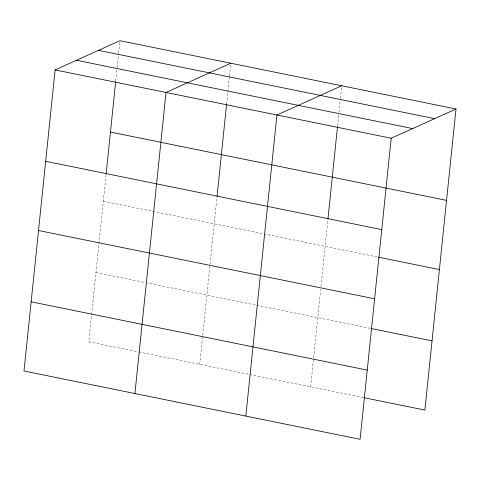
<?xml version="1.0" encoding="UTF-8"?>
<svg xmlns="http://www.w3.org/2000/svg" width="480" height="480" viewBox="0 0 480 480"><rect width="100%" height="100%" fill="white"/><g stroke="black" fill="none" stroke-linecap="round" stroke-linejoin="round"><path stroke-width="0.36" stroke-dasharray="2.4 1.8" d="M106.08 174.486L88.794 341.772L138.006 351.774M115.764 80.808L117.066 68.178M117.144 67.44L118.524 54.066M118.602 53.322L119.754 42.18M199.704 364.314L202.626 336.036M202.704 335.292L216.99 197.028M226.596 104.094L229.434 76.602M229.512 75.864L230.664 64.716M310.614 386.85L313.536 358.578M313.614 357.834L320.682 289.428M320.988 286.458L327.9 219.564M337.584 125.892L338.886 113.262M338.964 112.518L340.35 99.144M340.422 98.4L341.574 87.258M103.314 201.276L377.874 257.07M95.946 272.574L145.158 282.576M145.89 282.72L256.068 305.112M256.8 305.262L370.506 328.368M138.744 351.924L248.916 374.316M249.654 374.466L363.354 397.572"/><path stroke-width="0.72" d="M456 108.996L119.91 40.692L55.116 69.924L24 371.004L360.09 439.308L391.206 138.228L456 108.996L424.884 410.076L364.086 397.722M106.158 173.742L115.686 81.552M134.91 393.546L166.026 92.466L230.82 63.234M217.068 196.284L226.596 104.094M245.82 416.082L276.936 115.002L341.73 85.77M327.978 218.82L337.506 126.63M98.526 50.34L434.616 118.644M76.494 60.276L412.59 128.58M55.116 69.924L391.206 138.228M110.466 132.072L446.556 200.376M45.672 161.304L381.762 229.608M378.606 257.22L439.404 269.574M38.52 230.508L374.61 298.806M371.238 328.518L432.036 340.872M31.152 301.806L367.242 370.104"/></g></svg>
